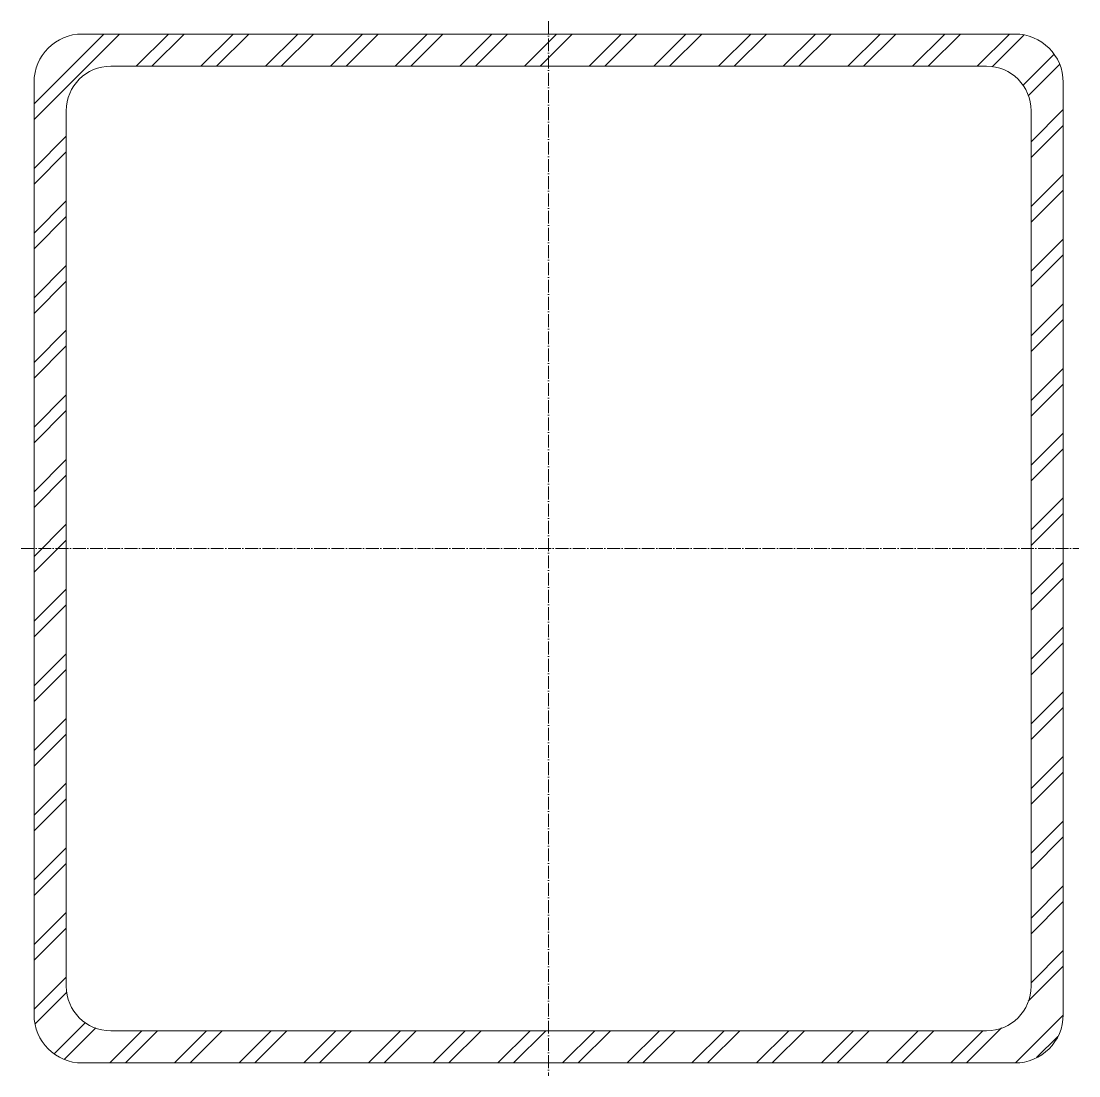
# Model space of a CAD drawing. Header units: metres. Extents: x -205 to 206, y -205 to 205.
import ezdxf

# ---------------------------------------------------------------- set-up
doc = ezdxf.new("R2010")
doc.units = ezdxf.units.M
doc.linetypes.add('MV_hartlijn_staal', pattern=[6.6, 5, -0.8, 0, -0.8])
doc.layers.add('A-DETL-GENF', color=92, linetype='Continuous', lineweight=18)

# ---------------------------------------------------------------- blocks, each defined once
blk = doc.blocks.new('28 Staalprofielen- koker SHS-2d - K400_12_5-3532286-00_0 Basismaterialen')
at = {"layer": 'A-DETL-GENF', "lineweight": 13}
h = blk.add_hatch(dxfattribs=at)
h.set_pattern_fill('FP_401', color=256, style=0, pattern_type=2)
h.set_pattern_definition([(45, (4210.222, 5412.908), (-12.57236, 12.57236), []), (45, (4210.222, 5431.958), (-12.57236, 12.57236), [])])
h.paths.add_polyline_path([(181.2, -200), (186.07, -199.36), (190.6, -197.48), (194.49, -194.49), (197.48, -190.6), (199.36, -186.07), (200, -181.2), (200, 181.2), (199.36, 186.07), (197.48, 190.6), (194.49, 194.49), (190.6, 197.48), (186.07, 199.36), (181.2, 200), (-181.2, 200), (-186.07, 199.36), (-190.6, 197.48), (-194.49, 194.49), (-197.48, 190.6), (-199.36, 186.07), (-200, 181.2), (-200, -181.2), (-199.36, -186.07), (-197.48, -190.6), (-194.49, -194.49), (-190.6, -197.48), (-186.07, -199.36), (-181.2, -200), (81.02, -200)])
h.paths.add_polyline_path([(-170.2, -187.5), (-174.68, -186.91), (-178.85, -185.18), (-182.43, -182.43), (-185.18, -178.85), (-186.91, -174.68), (-187.5, -170.2), (-187.5, 170.2), (-186.91, 174.68), (-185.18, 178.85), (-182.43, 182.43), (-178.85, 185.18), (-174.68, 186.91), (-170.2, 187.5), (170.2, 187.5), (174.68, 186.91), (178.85, 185.18), (182.43, 182.43), (185.18, 178.85), (186.91, 174.68), (187.5, 170.2), (187.5, -170.2), (186.91, -174.68), (185.18, -178.85), (182.43, -182.43), (178.85, -185.18), (174.68, -186.91), (170.2, -187.5), (81.02, -187.5)])
at = {"layer": 'A-DETL-GENF', "linetype": 'MV_hartlijn_staal', "lineweight": 13}
for p, q in [((0, 205), (0, -205)), ((-205, 0), (206.08, 0))]:
    blk.add_line(p, q, dxfattribs=at)
at = {"layer": 'A-DETL-GENF'}
for p, q in [((181.2, 200), (-181.2, 200)), ((-181.2, 200), (181.2, 200)), ((-170.2, 187.5), (170.2, 187.5)), ((-170.2, 187.5), (170.2, 187.5)), ((-200, 181.2), (-200, -181.2)), ((-200, -181.2), (-200, 181.2)), ((200, -181.2), (200, 181.2)), ((200, 181.2), (200, -181.2)), ((-187.5, -170.2), (-187.5, 170.2)), ((-187.5, -170.2), (-187.5, 170.2)), ((187.5, 170.2), (187.5, -170.2)), ((187.5, 170.2), (187.5, -170.2)), ((170.2, -187.5), (-170.2, -187.5)), ((170.2, -187.5), (-170.2, -187.5)), ((-181.2, -200), (181.2, -200)), ((181.2, -200), (-181.2, -200))]:
    blk.add_line(p, q, dxfattribs=at)
for centre, radius, start, end in [((-181.2, 181.2), 18.8, 90, 180), ((-181.2, 181.2), 18.8, 90, 180), ((181.2, 181.2), 18.8, 360, 90), ((181.2, 181.2), 18.8, 360, 90), ((-170.2, 170.2), 17.3, 90, 180), ((-170.2, 170.2), 17.3, 90, 180), ((170.2, 170.2), 17.3, 360, 90), ((170.2, 170.2), 17.3, 360, 90), ((-170.2, -170.2), 17.3, 180, 270), ((-170.2, -170.2), 17.3, 180, 270), ((170.2, -170.2), 17.3, 270, 0), ((170.2, -170.2), 17.3, 270, 360), ((-181.2, -181.2), 18.8, 180, 270), ((-181.2, -181.2), 18.8, 180, 270), ((181.2, -181.2), 18.8, 270, 0), ((181.2, -181.2), 18.8, 270, 0)]:
    blk.add_arc(centre, radius, start, end, dxfattribs=at)

msp = doc.modelspace()

# ---------------------------------------------------------------- block references
msp.add_blockref('28 Staalprofielen- koker SHS-2d - K400_12_5-3532286-00_0 Basismaterialen', (0, 0))

doc.saveas('drawing.dxf')
